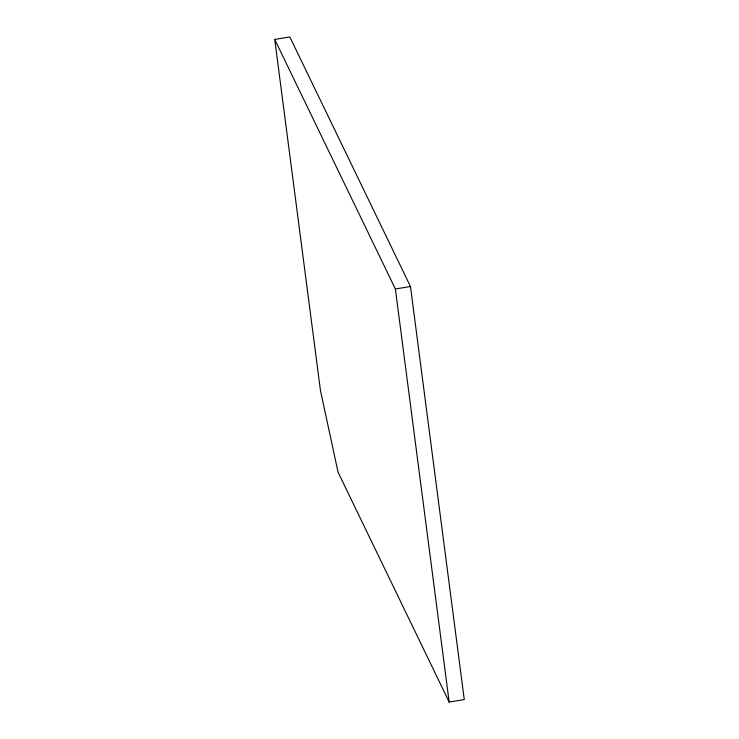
<?xml version="1.0" encoding="UTF-8"?>
<svg xmlns="http://www.w3.org/2000/svg" width="739" height="739" viewBox="0 0 739 739"><rect width="100%" height="100%" fill="white"/><g stroke="black" fill="none" stroke-linecap="round" stroke-linejoin="round"><path stroke-width="1.11" d="M274.732 39.435L289.827 36.95L410.468 286.501L464.268 699.565L449.173 702.05L338.056 472.203L320.467 390.534L274.732 39.435L395.374 288.986L449.173 702.05M395.374 288.986L410.468 286.501"/></g></svg>
